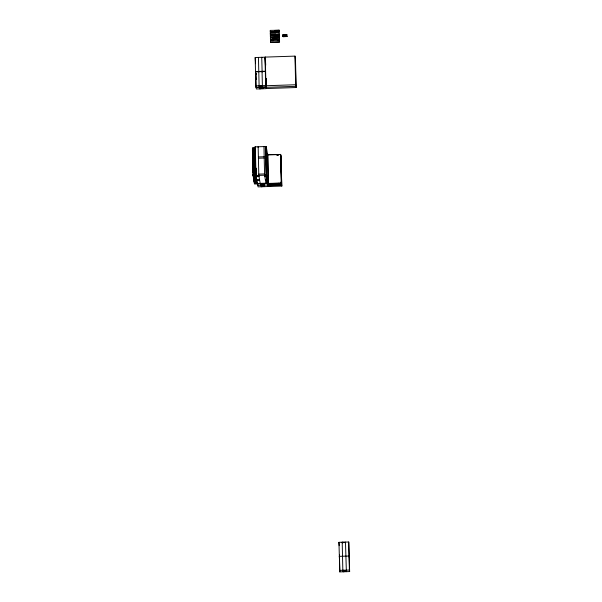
<?xml version="1.0" encoding="UTF-8"?>
<svg xmlns="http://www.w3.org/2000/svg" width="602" height="602" viewBox="0 0 602 602"><rect width="100%" height="100%" fill="white"/><g stroke="black" fill="none" stroke-linecap="round" stroke-linejoin="round"><path stroke-width="0.9" d="M267.792 154.18L268.417 183.595L281.337 183.159L268.274 183.399L267.664 153.999M259.364 87.275L262.57 86.786L259.229 86.515L262.434 86.026L259.101 85.755L258.785 71.728M343.938 542.726L345.48 542.101L346.368 571.682M255.165 176.664L253.833 176.71L253.133 147.753L254.526 148.032L254.736 157.265M253.773 176.386L255.105 176.303L254.465 147.671M254.398 179.983L255.722 179.893L255.684 178.049M256.347 183.49L255.015 183.572L254.872 177.108M279.125 30.1L279.185 31.688L270.275 31.989L270.215 30.393L279.155 30.258L274.7 30.409M279.185 32.674L279.245 34.269L270.328 34.562L270.275 32.975L279.208 32.839M275.648 32.952L270.275 32.975M283.045 36.654L286.853 36.534L283.045 36.654L282.97 34.833L286.778 34.705L282.97 34.833L286.815 34.916L286.845 36.534L286.778 34.705M270.343 35.488L279.426 35.345L270.343 35.488L270.403 37.076L279.456 36.775L279.396 35.187M279.456 37.828L279.516 39.416L270.464 39.717L270.403 38.129L279.486 37.986L272.239 38.227M279.516 40.402L279.576 41.997L270.659 42.291L270.599 40.703L279.539 40.56L277.755 40.62M273.3 40.77L270.599 40.703M265.294 57.1L294.995 56.114L295.477 58.906L296.124 87.538L266.415 88.532L265.933 85.732L265.294 57.1L265.715 65.159M265.008 57.19L265.324 71.224L255.504 71.548L255.195 57.514L265.008 57.19L265.429 65.332M255.827 85.868L265.64 85.537L266.182 88.652L256.362 88.976L255.827 85.868L255.511 71.834L265.332 71.51L265.64 85.537M265.933 85.732L295.635 84.747L296.124 87.538M256.091 87.38L265.903 87.057L256.106 87.463L255.775 73.354M266.212 87.335L295.913 86.342L295.273 57.709M257.152 183.821L255.707 175.483L255.067 146.873L265.467 146.527L265.482 147.099L266.212 146.504L267.634 154.759L280.698 154.526L267.739 154.759M253.811 152.637L253.013 148.002L252.358 148.024L253.69 153.254M253.073 150.809L252.426 150.831L252.396 149.574L253.051 149.552L253.562 153.879M253.111 152.359L252.456 152.381L252.426 151.117L253.081 151.094L253.434 154.21M252.524 155.474L253.179 155.451L253.156 154.187L252.501 154.21L253.171 159.176M252.531 155.76L253.186 155.737L253.216 156.994L252.562 157.017L252.531 155.76L253.171 159.462M278.455 154.925L276.672 154.985L278.463 155.023M255.293 157.009L254.556 157.039L255.383 162.961M258.386 156.941L264.18 156.746M252.569 157.303L253.224 157.28L253.246 158.544L252.599 158.567L252.569 157.303L253.209 161.012M254.586 158.326L255.323 158.303M258.416 158.228L264.21 158.033M252.629 160.109L253.284 160.087L253.254 158.83L252.599 158.853L253.118 163.18M252.667 161.66L253.322 161.637L253.291 160.373L252.637 160.395L253.149 164.722M252.697 163.202L253.352 163.18L253.329 161.923L252.674 161.946L253.186 166.272M252.735 164.752L253.389 164.73L253.359 163.466L252.705 163.488L253.216 167.529M252.742 165.038L253.397 165.016L253.419 166.272L252.772 166.295L252.742 165.038L253.058 166.889M252.772 166.581L253.427 166.558L253.457 167.823L252.802 167.845L252.772 166.581L253.096 168.432M252.84 169.388L253.495 169.365L253.465 168.108L252.81 168.131L253.164 171.525M252.87 170.938L253.525 170.915L253.502 169.651L252.848 169.674L253.201 173.075M255.007 181.082L253.57 172.744L252.915 172.766L254.383 182.368M252.945 174.023L253.592 174.008L255.037 182.346M267.371 183.512L254.42 183.911L252.945 174.317L253.6 174.294L255.045 182.632M256.407 183.843L254.97 175.506L254.939 174.219L255.684 174.196M258.77 174.121L264.564 173.925M267.491 182.677L265.918 174.603L267.657 184.144L267.469 183.58M268.003 183.557L267.837 184.137L266.272 174.588L267.845 182.662M252.975 175.573L253.63 175.551L255.075 183.888L254.992 180.194M254.97 175.506L265.926 175.174L267.89 186.545M266.287 175.159L266.092 174.595M268.402 184.122L266.852 175.137L266.46 175.152L265.821 146.519M256.113 176.303L258.935 176.205M264.729 176.01L266.069 175.972M256.181 176.657L259.003 176.567M264.79 176.371L266.129 176.326M256.738 179.893L259.56 179.795M265.354 179.607L266.686 179.562M255.79 180.254L254.45 180.299L254.27 174.437M256.798 180.254L259.62 180.156M265.414 179.96L266.746 179.923M257.355 183.482L267.311 183.151L267.243 180.382M280.231 154.864L280.788 155.053L281.427 183.685L277.311 183.618L280.058 183.67M267.476 184.152L281.427 183.685M267.619 184.949L281.563 184.483L280.923 155.85M267.634 185.025L257.814 185.356L257.769 183.482M267.755 185.747L281.698 185.281L281.059 156.648M280.788 155.053L281.841 186.078L258.077 186.868L257.551 183.836M338.934 542.319L348.746 541.996L349.642 571.576L339.821 571.9L338.934 542.319L339.235 545.705M339.558 570.387L349.378 570.056L349.642 571.576M259.372 87.35L262.713 87.621L259.507 88.11L262.841 88.381L259.635 88.87L259.101 85.755M342.831 570.275L346.173 570.545L342.967 571.035L346.3 571.306L343.095 571.795L342.831 570.275L342.207 542.214L345.54 542.485M280.908 183.678L280.163 183.67M270.403 183.926L272.729 183.971M272.202 183.971L268.612 183.903L270.298 183.926M281.397 182.255L280.871 182.233L281.014 183.678M286.853 36.534L283.121 36.466M282.978 34.833L283.233 36.466M286.477 34.893L286.627 36.526M286.364 34.893L286.401 36.526M286.251 34.886L286.289 36.519M284.663 34.863L284.708 36.496M285.047 36.496L284.776 34.863L284.821 36.496M284.55 34.856L284.595 36.489M284.437 34.856L284.483 36.489M284.212 34.856L284.37 36.489M284.099 34.848L284.144 36.481M283.993 34.871L284.024 36.481L283.986 34.848M283.768 34.863L283.798 36.481M283.655 34.863L283.685 36.474M283.429 34.856L283.459 36.474M283.316 34.856L283.346 36.466M283.572 36.451L283.534 34.841M279.185 31.688L270.275 31.989M279.245 34.269L270.328 34.562M279.456 36.775L270.403 37.076M279.516 39.416L270.464 39.717M279.576 41.997L270.659 42.291M349.326 557.542L349.062 556.022L339.25 556.353L339.505 557.866M261.802 57.679L261.735 57.295L262.118 71.706M277.77 154.624L277.831 155.015M262.126 71.999L262.058 71.615L262.374 85.65L262.908 88.757M281.187 182.255L281.119 183.678M281.841 186.078L281.322 183.663L280.66 154.33M281.217 183.663L281.187 182.233M280.871 182.248L280.871 183.497M342.207 542.214L342.335 542.966M278.41 183.256L278.47 183.648M255.195 57.514L255.557 63.707M255.782 73.143L256.046 74.663L256 72.789M255.79 73.429L256.159 79.622M269.5 183.557L269.561 183.934M268.071 184.129L268.214 184.927M266.272 174.588L268.018 184.129M266.031 183.557L264.594 175.212L263.954 146.579M258.296 147.573L258.16 146.775L258.8 175.408L260.237 183.745M264.097 183.618L264.624 186.65M255.534 148.024L255.338 146.865L255.978 175.506M255.067 146.873L255.549 149.657M252.652 154.849L253.141 157.92M255.978 175.475L257.415 183.843M252.562 157.017L253.201 160.726M252.599 158.567L253.081 161.629M254.939 174.219L255.579 177.921M255.903 179.78L256.219 181.631M252.772 166.295L253.088 168.146M254.646 177.402L254.977 179.539M252.802 167.845L253.133 169.982M254.044 175.242L255 180.796M254.036 179.253L254.353 181.104M252.945 174.317L254.39 182.654M348.746 541.996L349.378 570.056M339.445 555.059L339.821 571.9M294.995 56.114L295.635 84.747M266.189 78.365L266.377 86.68M266.024 79.02L266.189 86.41M265.949 78.358L266.016 81.165M266.099 84.912L266.137 86.778M265.715 78.636L265.896 86.199M267.386 179.832L267.423 181.706M266.212 146.504L266.852 175.137M265.286 146.534L265.926 175.174M258.461 57.408L258.777 71.442M255.993 168.349L256.113 173.888M255.474 147.663L255.557 151.358M255.933 167.988L256.076 174.452M254.774 159.116L255.105 173.895M254.322 179.562L254.345 180.818M253.013 148.002L253.043 149.266M253.57 172.744L253.592 174.008M253.6 174.294L253.63 175.551M264.165 184.001L260.959 184.483L264.293 184.754L261.087 185.243L264.421 185.514L261.215 186.003L264.556 186.274L261.351 186.763L260.824 183.73L264.165 184.001M253.118 152.645L252.464 152.667L252.494 153.924L253.149 153.901L253.118 152.645M253.532 171.201L252.878 171.224L252.908 172.481L253.562 172.458L253.532 171.201"/></g></svg>
